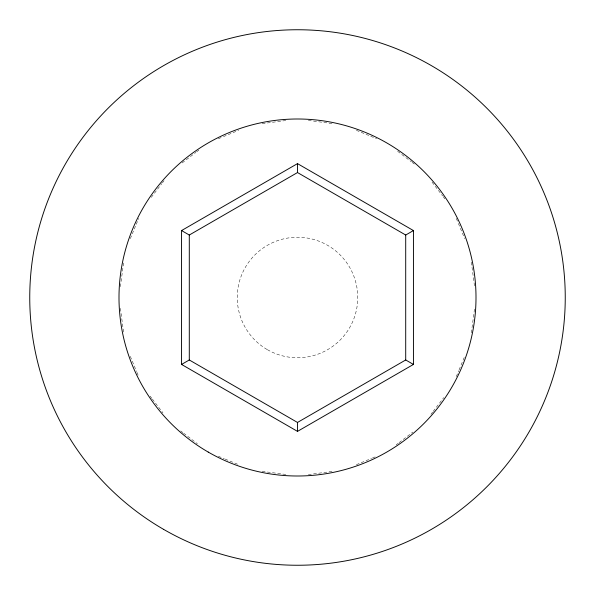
<?xml version="1.0" encoding="UTF-8"?>
<svg xmlns="http://www.w3.org/2000/svg" width="595" height="595" viewBox="0 0 595 595"><rect width="100%" height="100%" fill="white"/><g stroke="black" fill="none" stroke-linecap="round" stroke-linejoin="round"><path stroke-width="0.45" stroke-dasharray="2.98 2.23" d="M120.428 286.626L123.648 262.172M471.352 332.828L474.572 308.374M130.327 238.64L135.92 225.133M136.27 224.285L138.717 218.38M456.283 376.62L458.73 370.715M459.08 369.867L464.673 356.36M151.256 197.376L161.825 183.602M162.383 182.881L164.049 180.702M430.951 414.298L432.617 412.119M433.175 411.398L443.744 397.624M182.152 162.941L195.926 152.372M196.655 151.814L198.827 150.148M396.173 444.852L398.345 443.186M399.074 442.628L412.848 432.059M218.38 138.717L222.597 136.969M223.445 136.619L238.64 130.327M356.36 464.673L371.555 458.381M372.403 458.031L376.62 456.283M262.172 123.648L286.626 120.428M308.374 474.572L332.828 471.352M308.374 120.428L332.828 123.648M262.172 471.352L286.626 474.572M356.36 130.327L369.867 135.92M370.715 136.27L376.62 138.717M218.38 456.283L224.285 458.73M225.133 459.08L238.64 464.673M397.624 151.256L411.398 161.825M412.119 162.383L414.298 164.049M180.702 430.951L182.881 432.617M183.602 433.175L197.376 443.744M432.059 182.152L442.628 195.926M443.186 196.655L444.852 198.827M150.148 396.173L151.814 398.345M152.372 399.074L162.941 412.848M456.283 218.38L458.031 222.597M458.381 223.445L464.673 238.64M130.327 356.36L136.619 371.555M136.969 372.403L138.717 376.62M471.352 262.172L474.572 286.626M120.428 308.374L123.648 332.828M267.378 349.674A60.244 60.244 0 0 0 357.744 297.5A60.244 60.244 0 0 0 267.378 245.326A60.244 60.244 0 0 0 267.378 349.674"/><path stroke-width="0.89" d="M181.564 230.562L297.5 163.625L413.436 230.562L413.436 364.438L297.5 431.375L181.564 364.438L181.564 230.562L189.292 235.025L297.5 172.55L405.708 235.025L405.708 359.975L297.5 422.45L189.292 359.975L189.292 235.025M181.564 364.438L189.292 359.975M405.708 235.025L413.436 230.562M405.708 359.975L413.436 364.438M297.5 163.625L297.5 172.55M297.5 422.45L297.5 431.375M208.25 452.088A178.5 178.5 0 0 0 476 297.5A178.5 178.5 0 0 0 208.25 142.912A178.5 178.5 0 0 0 208.25 452.088M163.625 529.379A267.75 267.75 0 0 0 565.25 297.5A267.75 267.75 0 0 0 163.625 65.621A267.75 267.75 0 0 0 163.625 529.379"/></g></svg>
